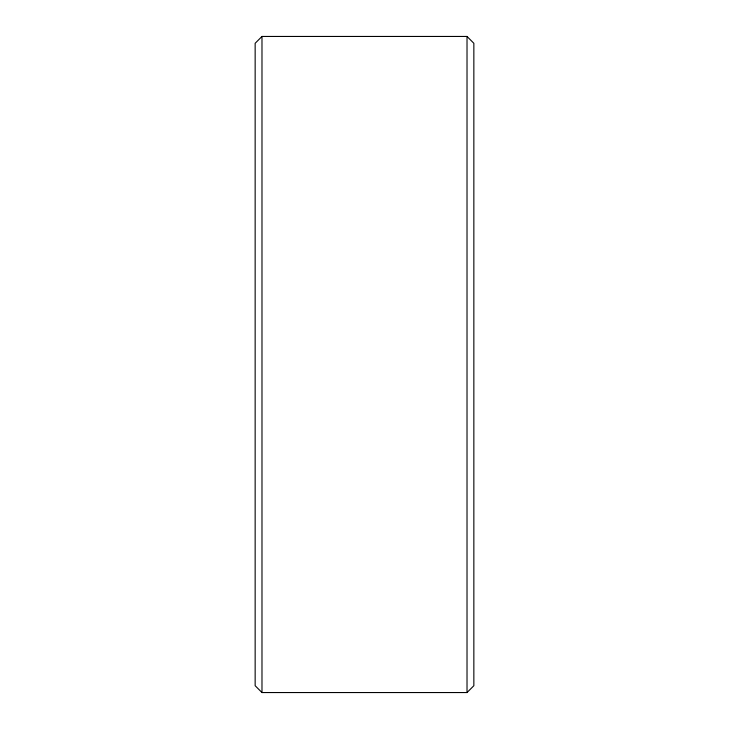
<?xml version="1.0" encoding="UTF-8"?>
<svg xmlns="http://www.w3.org/2000/svg" width="729" height="729" viewBox="0 0 729 729"><rect width="100%" height="100%" fill="white"/><g stroke="black" fill="none" stroke-linecap="round" stroke-linejoin="round"><path stroke-width="1.09" d="M261.984 36.45L255.15 43.284L255.15 685.716L261.984 692.55L467.016 692.55L473.85 685.716L473.85 43.284L467.016 36.45L261.984 36.45L261.984 692.55M467.016 36.45L467.016 692.55"/></g></svg>
